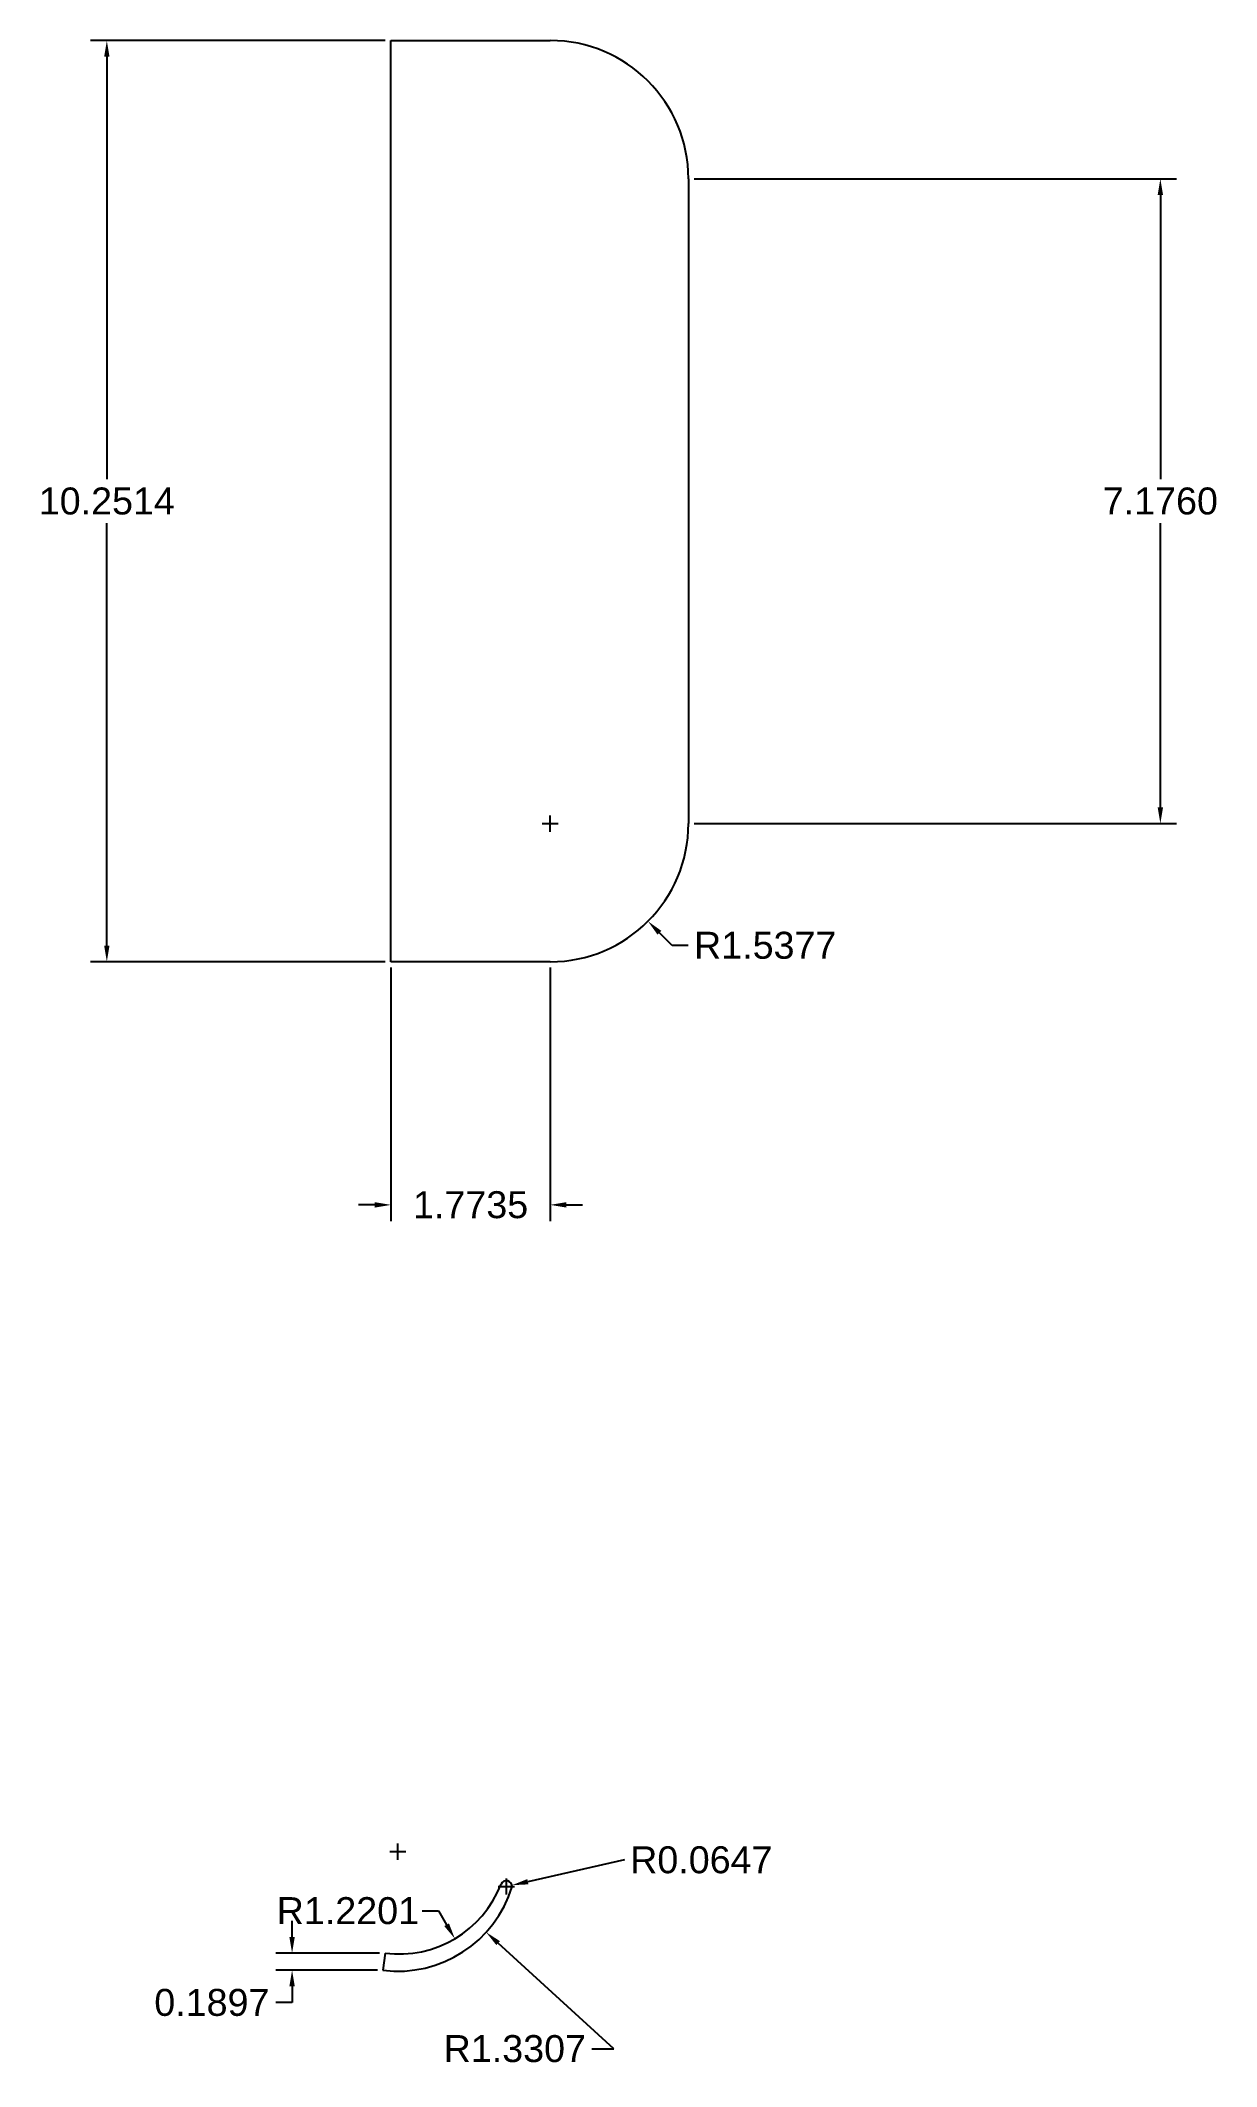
# Model space of a CAD drawing. Header units: inches. Extents: x 3 to 16.1, y 3.1 to 25.7.
import ezdxf

# ---------------------------------------------------------------- set-up
doc = ezdxf.new("R2010")
doc.units = ezdxf.units.IN
doc.header["$MEASUREMENT"] = 0
for name, color, linetype in [('Baza', 2, 'Continuous'), ('Baza Forma Inferioara', 6, 'Continuous'), ('Cotare', 3, 'Continuous')]:
    doc.layers.add(name, color=color, linetype=linetype)
doc.styles.get("Standard").update_dxf_attribs({"font": 'arial.ttf'})
doc.dimstyles.get("Standard").update_dxf_attribs({"dimtxt": 0.3, "dimasz": 0.18, "dimexe": 0.18, "dimexo": 0.0625, "dimgap": 0.09, "dimtad": 0, "dimtih": 1, "dimtoh": 1, "dimdec": 4, "dimzin": 0, "dimdsep": 46, "dimtxsty": 'Standard', "dimcen": 0.09, "dimadec": 0, "dimazin": 0, "dimtfac": 1, "dimtdec": 4, "dimtofl": 0, "dimtmove": 0, "dimatfit": 3, "dimfxl": 1, "dimtolj": 1, "dimtzin": 0, "dimarcsym": 0})

# ---------------------------------------------------------------- blocks, each defined once
blk = doc.blocks.new('*D2')
at = {"layer": 'Cotare', "color": 0, "lineweight": -2, "transparency": 16777216}
for p, q in [((10.253, 24.155), (15.623, 24.155)), ((15.443, 23.975), (15.443, 20.811)), ((15.443, 17.159), (15.443, 20.324)), ((10.253, 16.979), (15.623, 16.979))]:
    blk.add_line(p, q, dxfattribs=at)
at = {"layer": 'Cotare', "color": 0, "transparency": 16777216}
for points in [[(15.413, 23.975), (15.473, 23.975), (15.443, 24.155)], [(15.413, 17.159), (15.473, 17.159), (15.443, 16.979)]]:
    blk.add_solid(points, dxfattribs=at)
at = {"layer": 'Defpoints', "color": 0, "transparency": 16777216}
for p in [(10.19, 24.155), (10.19, 16.979), (15.443, 16.979)]:
    blk.add_point(p, dxfattribs=at)
at = {"layer": 'Cotare', "color": 0, "transparency": 16777216, "insert": (15.443, 20.567), "char_height": 0.3, "attachment_point": 5}
blk.add_mtext('\\A1;7.1760', dxfattribs=at)
blk = doc.blocks.new('*D3')
at = {"layer": 'Cotare', "color": 0, "lineweight": -2, "transparency": 16777216}
for p, q in [((8.562, 16.979), (8.742, 16.979)), ((8.652, 16.889), (8.652, 17.069)), ((10.008, 15.623), (9.867, 15.765)), ((10.188, 15.623), (10.008, 15.623))]:
    blk.add_line(p, q, dxfattribs=at)
at = {"layer": 'Cotare', "color": 0, "transparency": 16777216}
blk.add_solid([(9.888, 15.786), (9.846, 15.744), (9.74, 15.892)], dxfattribs=at)
at = {"layer": 'Defpoints', "color": 0, "transparency": 16777216}
for p in [(8.652, 16.979), (9.74, 15.892)]:
    blk.add_point(p, dxfattribs=at)
at = {"layer": 'Cotare', "color": 0, "transparency": 16777216, "insert": (11.045, 15.623), "char_height": 0.3, "attachment_point": 5}
blk.add_mtext('\\A1;R1.5377', dxfattribs=at)
blk = doc.blocks.new('*D4')
at = {"layer": 'Cotare', "color": 0, "lineweight": -2, "transparency": 16777216}
for p, q in [((6.879, 15.379), (6.879, 12.556)), ((8.652, 15.379), (8.652, 12.556)), ((6.699, 12.736), (6.519, 12.736)), ((8.832, 12.736), (9.012, 12.736))]:
    blk.add_line(p, q, dxfattribs=at)
at = {"layer": 'Cotare', "color": 0, "transparency": 16777216}
for points in [[(6.699, 12.766), (6.699, 12.706), (6.879, 12.736)], [(8.832, 12.766), (8.832, 12.706), (8.652, 12.736)]]:
    blk.add_solid(points, dxfattribs=at)
at = {"layer": 'Defpoints', "color": 0, "transparency": 16777216}
for p in [(6.879, 15.442), (8.652, 15.442), (8.652, 12.736)]:
    blk.add_point(p, dxfattribs=at)
at = {"layer": 'Cotare', "color": 0, "transparency": 16777216, "insert": (7.766, 12.736), "char_height": 0.3, "attachment_point": 5}
blk.add_mtext('\\A1;1.7735', dxfattribs=at)
blk = doc.blocks.new('*D5')
at = {"layer": 'Cotare', "color": 0, "lineweight": -2, "transparency": 16777216}
for p, q in [((6.816, 25.693), (3.537, 25.693)), ((3.717, 25.513), (3.717, 20.811)), ((3.717, 15.622), (3.717, 20.324)), ((6.816, 15.442), (3.537, 15.442))]:
    blk.add_line(p, q, dxfattribs=at)
at = {"layer": 'Cotare', "color": 0, "transparency": 16777216}
for points in [[(3.687, 25.513), (3.747, 25.513), (3.717, 25.693)], [(3.687, 15.622), (3.747, 15.622), (3.717, 15.442)]]:
    blk.add_solid(points, dxfattribs=at)
at = {"layer": 'Defpoints', "color": 0, "transparency": 16777216}
for p in [(3.717, 25.693), (6.879, 25.693), (6.879, 15.442)]:
    blk.add_point(p, dxfattribs=at)
at = {"layer": 'Cotare', "color": 0, "transparency": 16777216, "insert": (3.717, 20.567), "char_height": 0.3, "attachment_point": 5}
blk.add_mtext('\\A1;10.2514', dxfattribs=at)
blk = doc.blocks.new('*D7')
at = {"layer": 'Cotare', "color": 0, "lineweight": -2, "transparency": 16777216}
for p, q in [((7.227, 4.88), (7.407, 4.88)), ((7.407, 4.88), (7.499, 4.725))]:
    blk.add_line(p, q, dxfattribs=at)
at = {"layer": 'Cotare', "color": 0, "transparency": 16777216}
blk.add_solid([(7.525, 4.74), (7.473, 4.71), (7.591, 4.57)], dxfattribs=at)
at = {"layer": 'Defpoints', "color": 0, "transparency": 16777216}
for p in [(6.968, 5.619), (7.591, 4.57)]:
    blk.add_point(p, dxfattribs=at)
at = {"layer": 'Cotare', "color": 0, "transparency": 16777216, "insert": (6.4, 4.88), "char_height": 0.3, "attachment_point": 5}
blk.add_mtext('\\A1;R1.2201', dxfattribs=at)
blk = doc.blocks.new('*D8')
at = {"layer": 'Cotare', "color": 0, "lineweight": -2, "transparency": 16777216}
for p, q in [((6.866, 5.539), (7.046, 5.539)), ((6.956, 5.449), (6.956, 5.629)), ((9.36, 3.345), (8.072, 4.521)), ((9.114, 3.345), (9.36, 3.345))]:
    blk.add_line(p, q, dxfattribs=at)
at = {"layer": 'Cotare', "color": 0, "transparency": 16777216}
blk.add_solid([(8.092, 4.543), (8.052, 4.499), (7.939, 4.642)], dxfattribs=at)
at = {"layer": 'Defpoints', "color": 0, "transparency": 16777216}
for p in [(6.956, 5.539), (7.939, 4.642)]:
    blk.add_point(p, dxfattribs=at)
at = {"layer": 'Cotare', "color": 0, "transparency": 16777216, "insert": (8.258, 3.345), "char_height": 0.3, "attachment_point": 5}
blk.add_mtext('\\A1;R1.3307', dxfattribs=at)
blk = doc.blocks.new('*D9')
at = {"layer": 'Cotare', "color": 0, "lineweight": -2, "transparency": 16777216}
for p, q in [((9.477, 5.446), (8.403, 5.204)), ((8.164, 5.061), (8.164, 5.241)), ((8.074, 5.151), (8.254, 5.151))]:
    blk.add_line(p, q, dxfattribs=at)
at = {"layer": 'Cotare', "color": 0, "transparency": 16777216}
blk.add_solid([(8.396, 5.233), (8.409, 5.175), (8.227, 5.165)], dxfattribs=at)
at = {"layer": 'Defpoints', "color": 0, "transparency": 16777216}
for p in [(8.164, 5.151), (8.227, 5.165)]:
    blk.add_point(p, dxfattribs=at)
at = {"layer": 'Cotare', "color": 0, "transparency": 16777216, "insert": (10.334, 5.446), "char_height": 0.3, "attachment_point": 5}
blk.add_mtext('\\A1;R0.0647', dxfattribs=at)
blk = doc.blocks.new('*D10')
at = {"layer": 'Cotare', "color": 0, "lineweight": -2, "transparency": 16777216}
for p, q in [((5.779, 4.589), (5.779, 4.769)), ((6.752, 4.409), (5.599, 4.409)), ((6.728, 4.219), (5.599, 4.219)), ((5.779, 3.859), (5.599, 3.859)), ((5.779, 4.039), (5.779, 3.859))]:
    blk.add_line(p, q, dxfattribs=at)
at = {"layer": 'Cotare', "color": 0, "transparency": 16777216}
for points in [[(5.749, 4.589), (5.809, 4.589), (5.779, 4.409)], [(5.749, 4.039), (5.809, 4.039), (5.779, 4.219)]]:
    blk.add_solid(points, dxfattribs=at)
at = {"layer": 'Defpoints', "color": 0, "transparency": 16777216}
for p in [(6.814, 4.409), (5.779, 4.219), (6.79, 4.219)]:
    blk.add_point(p, dxfattribs=at)
at = {"layer": 'Cotare', "color": 0, "transparency": 16777216, "insert": (4.886, 3.859), "char_height": 0.3, "attachment_point": 5}
blk.add_mtext('\\A1;0.1897', dxfattribs=at)

msp = doc.modelspace()

# ---------------------------------------------------------------- linework, layer by layer
at = {"layer": 'Baza'}
for p, q in [((6.87896, 15.44178), (6.87896, 25.69321)), ((6.87896, 25.69321), (8.65246, 25.69321)), ((10.19017, 24.15549), (10.19017, 16.97949)), ((8.65246, 15.44178), (6.87896, 15.44178))]:
    msp.add_line(p, q, dxfattribs=at)
for centre, start, end in [((8.65246, 24.15549), 0, 90), ((8.65246, 16.97949), 270, 0)]:
    msp.add_arc(centre, 1.53771, start, end, dxfattribs=at)
at = {"layer": 'Baza Forma Inferioara'}
msp.add_line((6.814, 4.40862), (6.7902, 4.21896), dxfattribs=at)
for centre, radius, start, end in [((8.16396, 5.15061), 0.06465, 355.594486, 157.118239), ((6.95593, 5.53933), 1.33073, 262.845857, 343.015346), ((6.96767, 5.61899), 1.22008, 262.764326, 338.697717)]:
    msp.add_arc(centre, radius, start, end, dxfattribs=at)

# ---------------------------------------------------------------- dimensions: what is measured, and where the dimension line sits
at = {"layer": 'Cotare'}
for base, p1, p2, angle, picture, middle in [((3.71721, 25.69321), (6.87896, 15.44178), (6.87896, 25.69321), 270, '*D5', (3.71721, 20.56749)), ((15.44309, 16.97949), (10.19017, 24.15549), (10.19017, 16.97949), 90, '*D2', (15.44309, 20.56749)), ((5.77893, 4.21896), (6.814, 4.40862), (6.7902, 4.21896), 90, '*D10', (4.88622, 3.85896))]:
    dim = msp.add_linear_dim(base=base, p1=p1, p2=p2, angle=angle, dimstyle='Standard', dxfattribs=at)
    dim.commit()
    dim.dimension.update_dxf_attribs({"geometry": picture, "text_midpoint": middle})
for center, mpoint, picture, middle in [((8.65246, 16.97949), (9.73978, 15.89217), '*D3', (11.04475, 15.62346)), ((8.163959, 5.150605), (8.227041, 5.164771), '*D9', (9.477328, 5.445551)), ((6.96767, 5.61899), (7.59114, 4.57023), '*D7', (6.39987, 4.87968)), ((6.95593, 5.53933), (7.93882, 4.64225), '*D8', (8.25815, 3.34481))]:
    dim = msp.add_radius_dim(center=center, mpoint=mpoint, dimstyle='Standard', dxfattribs=at)
    dim.commit()
    dim.dimension.update_dxf_attribs({"geometry": picture, "text_midpoint": middle, "dimtype": 164})
dim = msp.add_linear_dim(base=(8.65246, 12.73598), p1=(6.87896, 15.44178), p2=(8.65246, 15.44178), dimstyle='Standard', dxfattribs=at)
dim.commit()
dim.dimension.update_dxf_attribs({"geometry": '*D4', "text_midpoint": (7.76571, 12.73598)})

doc.saveas('drawing.dxf')
